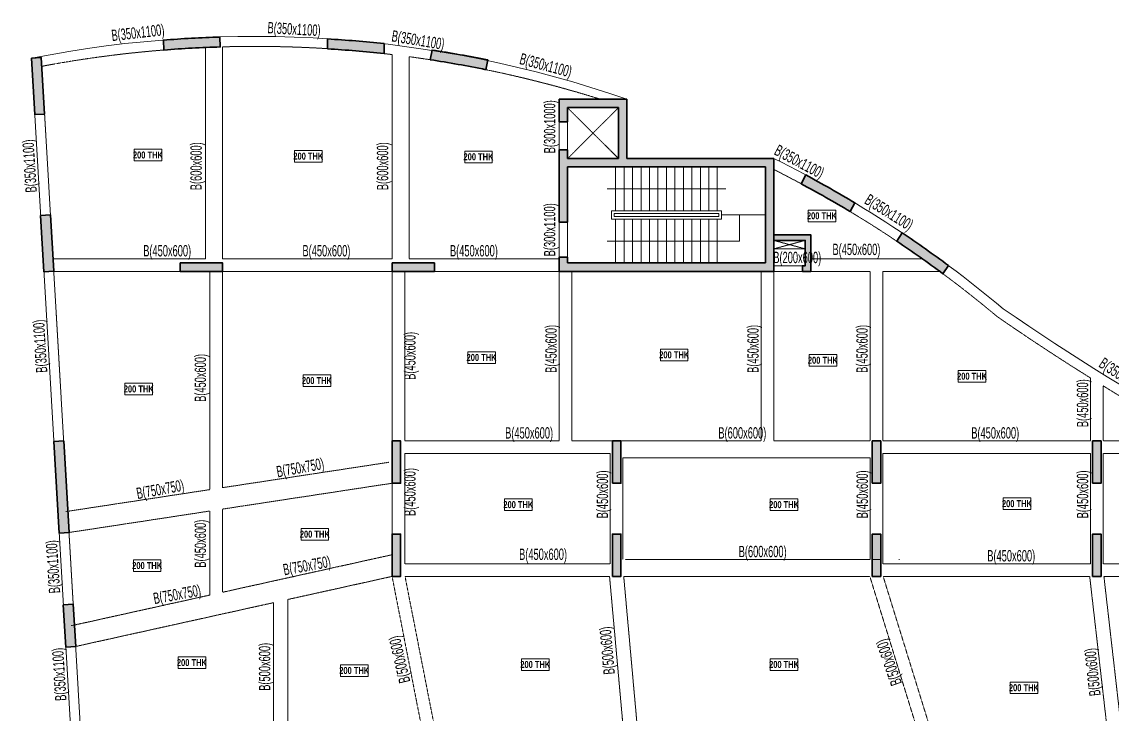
# Model space of a CAD drawing. Header units: millimetres. Extents: x 106 to 347755, y -33 to 65132.
# Drawn here: x 106 to 38710, y 40615 to 65132 of the extents above; entities that cross this region are included whole.
import ezdxf

# ---------------------------------------------------------------- set-up
doc = ezdxf.new("R2010")
doc.units = ezdxf.units.MM
doc.linetypes.add('HIDDEN', pattern=[0.375, 0.25, -0.125])
for name, color, linetype, lineweight in [('A-ANNO-DIMS', 8, 'Continuous', 15), ('A-DETL-MISC', 35, 'Continuous', 15), ('A-FLOR-IDEN', 11, 'Continuous', 9), ('A-HIDD-ABVE', 8, 'HIDDEN', 20), ('S-BEAM', 7, 'Continuous', 18), ('S-BEAM-IDEN', 2, 'Continuous', 9), ('S-COL HATCH', 9, 'Continuous', 0), ('S-COLS', 5, 'Continuous', 35)]:
    doc.layers.add(name, color=color, linetype=linetype, lineweight=lineweight)
doc.styles.add('Dim.s & Anno.(Misc.)', font='ARIALN.TTF')
doc.styles.add('Swis721 LtCn BT', font='swisscl.ttf', dxfattribs={"width": 0.9, "height": 233.355162})
doc.styles.add('Swis721 LtCn BT_B', font='', dxfattribs={"width": 0.9, "height": 246.918336})
doc.styles.get('Swis721 LtCn BT_B').set_extended_font_data('Swis721 LtCn BT', bold=True)
doc.dimstyles.new('A-GFC-100', dxfattribs={"dimscale": 100, "dimtxt": 1.75, "dimasz": 1.5, "dimexe": 1.5, "dimexo": 0, "dimgap": 1, "dimtad": 1, "dimdsep": 46, "dimtxsty": 'Dim.s & Anno.(Misc.)', "dimblk": 'ARCHTICK', "dimcen": 0, "dimdle": 1.5, "dimclrd": 256, "dimclre": 8, "dimclrt": 6, "dimazin": 2, "dimtfac": 1, "dimtix": 1, "dimtmove": 2, "dimatfit": 3, "dimfxl": 1, "dimtolj": 1, "dimlwd": -1, "dimlwe": 9, "dimarcsym": 0})

# ---------------------------------------------------------------- blocks, each defined once
blk = doc.blocks.new('_ARCHTICK')
at = {"color": 0, "linetype": 'ByBlock', "const_width": 0.15}
blk.add_lwpolyline([(-0.5, -0.5), (0.5, 0.5)], dxfattribs=at)
blk = doc.blocks.new('A$Cb7cd9481')
at = {"layer": 'S-COL HATCH', "transparency": 33554687}
h = blk.add_hatch(color=256, dxfattribs=at)
h.dxf.hatch_style = 1
h.paths.add_polyline_path([(-9681, 41101), (-9700, 41450, 0.01185), (-11697, 41341), (-11678, 40991, -0.011949)])
h = blk.add_hatch(color=256, dxfattribs=at)
h.dxf.hatch_style = 1
h.paths.add_polyline_path([(-3886, 40864), (-3886, 41216, 0.011892), (-5886, 41384), (-5886, 41033, -0.011992)])
h = blk.add_hatch(color=256, dxfattribs=at)
h.dxf.hatch_style = 1
h.paths.add_polyline_path([(-282, 40295), (-212, 40638, 0.011811), (-2182, 40990), (-2251, 40647, -0.01191)])
h = blk.add_hatch(color=256, dxfattribs=at)
h.dxf.hatch_style = 1
h.paths.add_polyline_path([(-16019, 40721), (-16368, 40700), (-16252, 38704), (-15902, 38724)])
h = blk.add_hatch(color=256, dxfattribs=at)
h.dxf.hatch_style = 1
h.paths.add_polyline_path([(9915, 37151), (4715, 37151), (4715, 39251), (2315, 39251), (2315, 38451), (2615, 38451), (2615, 38951), (4415, 38951), (4415, 37151), (2615, 37151), (2615, 37451), (2315, 37451), (2315, 34901), (2615, 34901), (2615, 36851), (9615, 36851), (9615, 33451), (2615, 33451), (2615, 33651), (2315, 33651), (2315, 33151), (9915, 33151)])
h = blk.add_hatch(color=256, dxfattribs=at)
h.dxf.hatch_style = 1
h.paths.add_polyline_path([(11046, 36567), (10880, 36258, -0.01191), (12618, 35269), (12784, 35577, 0.011811)])
h = blk.add_hatch(color=256, dxfattribs=at)
h.dxf.hatch_style = 1
h.paths.add_polyline_path([(-15694, 35157), (-16043, 35136), (-15927, 33140), (-15578, 33160)])
h = blk.add_hatch(color=256, dxfattribs=at)
h.dxf.hatch_style = 1
h.paths.add_polyline_path([(11225, 34450), (9915, 34450), (9915, 34250), (11025, 34250), (11025, 33350), (10925, 33350), (10925, 33151), (11225, 33150), (11225, 33350)])
h = blk.add_hatch(color=256, dxfattribs=at)
h.dxf.hatch_style = 1
h.paths.add_polyline_path([(14462, 34513), (14267, 34222, -0.01191), (15902, 33069), (16097, 33360, 0.011811)])
h = blk.add_hatch(color=256, dxfattribs=at)
h.dxf.hatch_style = 1
h.paths.add_polyline_path([(-11102, 33451), (-11102, 33151), (-9602, 33151), (-9602, 33451)])
h = blk.add_hatch(color=256, dxfattribs=at)
h.dxf.hatch_style = 1
h.paths.add_polyline_path([(-3600, 33451), (-3600, 33151), (-2100, 33151), (-2100, 33451)])
h = blk.add_hatch(color=256, dxfattribs=at)
h.dxf.hatch_style = 1
h.paths.add_polyline_path([(-15227, 27150), (-15577, 27130), (-15387, 23885), (-15038, 23905)])
h = blk.add_hatch(color=256, dxfattribs=at)
h.dxf.hatch_style = 1
h.paths.add_polyline_path([(-3600, 25651), (-3300, 25651), (-3300, 27151), (-3600, 27151)])
h = blk.add_hatch(color=256, dxfattribs=at)
h.dxf.hatch_style = 1
h.paths.add_polyline_path([(-3600, 25651), (-3300, 25651), (-3300, 27151), (-3600, 27151)])
h = blk.add_hatch(color=256, dxfattribs=at)
h.dxf.hatch_style = 1
h.paths.add_polyline_path([(4200, 25651), (4500, 25651), (4500, 27151), (4200, 27151)])
h = blk.add_hatch(color=256, dxfattribs=at)
h.dxf.hatch_style = 1
h.paths.add_polyline_path([(4200, 25651), (4500, 25651), (4500, 27151), (4200, 27151)])
h = blk.add_hatch(color=256, dxfattribs=at)
h.dxf.hatch_style = 1
h.paths.add_polyline_path([(13400, 25651), (13700, 25651), (13700, 27151), (13400, 27151)])
h = blk.add_hatch(color=256, dxfattribs=at)
h.dxf.hatch_style = 1
h.paths.add_polyline_path([(13400, 25651), (13700, 25651), (13700, 27151), (13400, 27151)])
h = blk.add_hatch(color=256, dxfattribs=at)
h.dxf.hatch_style = 1
h.paths.add_polyline_path([(21200, 25651), (21500, 25651), (21500, 27151), (21200, 27151)])
h = blk.add_hatch(color=256, dxfattribs=at)
h.dxf.hatch_style = 1
h.paths.add_polyline_path([(21200, 25651), (21500, 25651), (21500, 27151), (21200, 27151)])
h = blk.add_hatch(color=256, dxfattribs=at)
h.dxf.hatch_style = 1
h.paths.add_polyline_path([(-3600, 22351), (-3300, 22351), (-3300, 23851), (-3600, 23851)])
h = blk.add_hatch(color=256, dxfattribs=at)
h.dxf.hatch_style = 1
h.paths.add_polyline_path([(-3600, 22351), (-3300, 22351), (-3300, 23851), (-3600, 23851)])
h = blk.add_hatch(color=256, dxfattribs=at)
h.dxf.hatch_style = 1
h.paths.add_polyline_path([(4200, 22351), (4500, 22351), (4500, 23851), (4200, 23851)])
h = blk.add_hatch(color=256, dxfattribs=at)
h.dxf.hatch_style = 1
h.paths.add_polyline_path([(4200, 22351), (4500, 22351), (4500, 23851), (4200, 23851)])
h = blk.add_hatch(color=256, dxfattribs=at)
h.dxf.hatch_style = 1
h.paths.add_polyline_path([(13400, 22351), (13700, 22351), (13700, 23851), (13400, 23851)])
h = blk.add_hatch(color=256, dxfattribs=at)
h.dxf.hatch_style = 1
h.paths.add_polyline_path([(13400, 22351), (13700, 22351), (13700, 23851), (13400, 23851)])
h = blk.add_hatch(color=256, dxfattribs=at)
h.dxf.hatch_style = 1
h.paths.add_polyline_path([(21200, 22351), (21500, 22351), (21500, 23851), (21200, 23851)])
h = blk.add_hatch(color=256, dxfattribs=at)
h.dxf.hatch_style = 1
h.paths.add_polyline_path([(21200, 22351), (21500, 22351), (21500, 23851), (21200, 23851)])
h = blk.add_hatch(color=256, dxfattribs=at)
h.dxf.hatch_style = 1
h.paths.add_polyline_path([(-15239, 21348), (-15152, 19851), (-14802, 19871), (-14890, 21369)])
at = {"layer": 'S-COLS'}
for p, q in [((4715, 39251, 0), (2315, 39251, 0)), ((4715, 37151, 0), (4715, 39251, 0)), ((4415, 38951, 0), (2615, 38951, 0)), ((4415, 37151, 0), (4415, 38951, 0)), ((4415, 37151, 0), (2615, 37151)), ((9915, 37151), (4715, 37151, 0)), ((9915, 33151), (9915, 37151)), ((2615, 36851), (9615, 36851)), ((2615, 34901), (2615, 36851)), ((9615, 36851), (9615, 33451)), ((2315, 34901), (2615, 34901)), ((2315, 33651), (2315, 33151)), ((2615, 33651), (2315, 33651)), ((2615, 33451), (2615, 33651)), ((9615, 33451), (2615, 33451)), ((2315, 33151), (9915, 33151))]:
    blk.add_line(p, q, dxfattribs=at)
at = {"layer": 'S-COLS', "elevation": 0}
for points in [[(-9700, 41450, 0.01185), (-11697, 41341), (-11678, 40991, -0.011949), (-9681, 41101), (-9700, 41450)], [(-5886, 41384, -0.011892), (-3886, 41216), (-3886, 40864, 0.011992), (-5886, 41033), (-5886, 41384)], [(-282, 40295), (-212, 40638, 0.011811), (-2182, 40990), (-2251, 40647, -0.01191), (-282, 40295)], [(12784, 35577, 0.011811), (11046, 36567), (10880, 36258, -0.01191), (12618, 35269), (12784, 35577)], [(14462, 34513), (14267, 34222, -0.01191), (15902, 33069), (16097, 33360, 0.011811), (14462, 34513)]]:
    blk.add_lwpolyline(points, format="xyb", dxfattribs=at)
for points in [[(-16368, 40700), (-16019, 40721), (-15902, 38724), (-16252, 38704)], [(-16043, 35136), (-15694, 35157), (-15578, 33160), (-15927, 33140)], [(-11102, 33451), (-11102, 33151), (-9602, 33151), (-9602, 33451)], [(-3600, 33451), (-3600, 33151), (-2100, 33151), (-2100, 33451)], [(-15577, 27130), (-15227, 27150), (-15038, 23905), (-15387, 23885)], [(-3600, 25651), (-3300, 25651), (-3300, 27151), (-3600, 27151)], [(-3600, 25651), (-3300, 25651), (-3300, 27151), (-3600, 27151)], [(4200, 25651), (4500, 25651), (4500, 27151), (4200, 27151)], [(4200, 25651), (4500, 25651), (4500, 27151), (4200, 27151)], [(13400, 25651), (13700, 25651), (13700, 27151), (13400, 27151)], [(13400, 25651), (13700, 25651), (13700, 27151), (13400, 27151)], [(21200, 25651), (21500, 25651), (21500, 27151), (21200, 27151)], [(21200, 25651), (21500, 25651), (21500, 27151), (21200, 27151)], [(-3600, 22351), (-3300, 22351), (-3300, 23851), (-3600, 23851)], [(-3600, 22351), (-3300, 22351), (-3300, 23851), (-3600, 23851)], [(4200, 22351), (4500, 22351), (4500, 23851), (4200, 23851)], [(4200, 22351), (4500, 22351), (4500, 23851), (4200, 23851)], [(13400, 22351), (13700, 22351), (13700, 23851), (13400, 23851)], [(13400, 22351), (13700, 22351), (13700, 23851), (13400, 23851)], [(21200, 22351), (21500, 22351), (21500, 23851), (21200, 23851)], [(21200, 22351), (21500, 22351), (21500, 23851), (21200, 23851)], [(-15239, 21348), (-14890, 21369), (-14802, 19871), (-15152, 19851)]]:
    blk.add_lwpolyline(points, close=True, dxfattribs=at)
for points in [[(2615, 38951), (2615, 38451), (2315, 38451), (2315, 39251)], [(2615, 37151), (2615, 37451), (2315, 37451), (2315, 34901)], [(9915, 34450), (11225, 34450), (11225, 33350), (11225, 33150), (10925, 33151), (10925, 33350), (11025, 33350), (11025, 34250), (9915, 34250), (9915, 34450)]]:
    blk.add_lwpolyline(points, dxfattribs=at)
blk = doc.blocks.new('A$C21ee9bdd')
at = {"layer": 'A-DETL-MISC'}
for p, q in [((-5300, 0), (-5300, -1550)), ((-5000, 0), (-5000, -1550)), ((-4700, 0), (-4700, -1550)), ((-4400, 0), (-4400, -1550)), ((-4100, 0), (-4100, -1550)), ((-3800, 0), (-3800, -1550)), ((-3500, 0), (-3500, -1550)), ((-3200, 0), (-3200, -1550)), ((-2900, 0), (-2900, -1550)), ((-2600, 0), (-2600, -1550)), ((-2300, 0), (-2300, -1550)), ((-2000, 0), (-2000, -1550)), ((-1700, 0), (-1700, -1550)), ((-5300, -3400), (-5300, -1850)), ((-5000, -3400), (-5000, -1850)), ((-4700, -3400), (-4700, -1850)), ((-4400, -3400), (-4400, -1850)), ((-4100, -3400), (-4100, -1850)), ((-3800, -3400), (-3800, -1850)), ((-3500, -3400), (-3500, -1850)), ((-3200, -3400), (-3200, -1850)), ((-2900, -3400), (-2900, -1850)), ((-2600, -3400), (-2600, -1850)), ((-2300, -3400), (-2300, -1850)), ((-2000, -3400), (-2000, -1850)), ((-1700, -3400), (-1700, -1850)), ((-1550, -1700), (0, -1700))]:
    blk.add_line(p, q, dxfattribs=at)
for points in [[(-1550, -1550), (-1550, -1850), (-5450, -1850), (-5450, -1550)], [(-1650, -1650), (-1650, -1750), (-5350, -1750), (-5350, -1650)]]:
    blk.add_lwpolyline(points, close=True, dxfattribs=at)
at = {"layer": 'A-ANNO-DIMS', "ltscale": 500}
for points in [[(-1400, -775), (-5600, -775)], [(-1700, -2625), (-912, -2625), (-912, -1700)], [(-5600, -2625), (-1700, -2625)]]:
    blk.add_leader(points, dimstyle='A-GFC-100', override={"dimasz": 0.002, "dimtad": 0, "dimfxl": 0.18, "dimarcsym": 1}, dxfattribs=at)

msp = doc.modelspace()

# ---------------------------------------------------------------- linework, layer by layer
at = {"layer": 'A-FLOR-IDEN', "color": 8, "flags": 128}
for points in [[(5060.3, 60617.5), (5060.3, 60205.6), (4082.8, 60205.6), (4082.8, 60617.5)], [(5060.3, 60617.5), (5060.3, 60205.6), (4082.8, 60205.6), (4082.8, 60617.5)], [(10738.8, 60576.5), (10738.8, 60164.6), (9761.3, 60164.6), (9761.3, 60576.5)], [(10738.8, 60576.5), (10738.8, 60164.6), (9761.3, 60164.6), (9761.3, 60576.5)], [(16762.8, 60555.5), (16762.8, 60143.6), (15785.3, 60143.6), (15785.3, 60555.5)], [(16762.8, 60555.5), (16762.8, 60143.6), (15785.3, 60143.6), (15785.3, 60555.5)], [(28922.3, 58466.1), (28922.3, 58054.3), (27944.8, 58054.3), (27944.8, 58466.1)], [(28922.3, 58466.1), (28922.3, 58054.3), (27944.8, 58054.3), (27944.8, 58466.1)], [(16870.8, 53449.6), (16870.8, 53037.8), (15893.3, 53037.8), (15893.3, 53449.6)], [(16870.8, 53449.6), (16870.8, 53037.8), (15893.3, 53037.8), (15893.3, 53449.6)], [(28955.3, 53348.6), (28955.3, 52936.8), (27977.8, 52936.8), (27977.8, 53348.6)], [(28955.3, 53348.6), (28955.3, 52936.8), (27977.8, 52936.8), (27977.8, 53348.6)], [(11042.8, 52630.6), (11042.8, 52218.8), (10065.3, 52218.8), (10065.3, 52630.6)], [(11042.8, 52630.6), (11042.8, 52218.8), (10065.3, 52218.8), (10065.3, 52630.6)], [(34237.8, 52784.1), (34237.8, 52372.3), (33260.3, 52372.3), (33260.3, 52784.1)], [(34237.8, 52784.1), (34237.8, 52372.3), (33260.3, 52372.3), (33260.3, 52784.1)], [(4735.3, 52333.6), (4735.3, 51921.8), (3757.8, 51921.8), (3757.8, 52333.6)], [(4735.3, 52333.6), (4735.3, 51921.8), (3757.8, 51921.8), (3757.8, 52333.6)], [(35826.8, 48272.6), (35826.8, 47860.8), (34849.3, 47860.8), (34849.3, 48272.6)], [(35826.8, 48272.6), (35826.8, 47860.8), (34849.3, 47860.8), (34849.3, 48272.6)], [(18173.3, 48237.1), (18173.3, 47825.3), (17195.8, 47825.3), (17195.8, 48237.1)], [(18173.3, 48237.1), (18173.3, 47825.3), (17195.8, 47825.3), (17195.8, 48237.1)], [(27581.8, 48237.1), (27581.8, 47825.3), (26604.3, 47825.3), (26604.3, 48237.1)], [(27581.8, 48237.1), (27581.8, 47825.3), (26604.3, 47825.3), (26604.3, 48237.1)], [(10968.3, 47190.6), (10968.3, 46778.8), (9990.8, 46778.8), (9990.8, 47190.6)], [(10968.3, 47190.6), (10968.3, 46778.8), (9990.8, 46778.8), (9990.8, 47190.6)], [(5032.5, 46079.3), (5032.5, 45667.4), (4055, 45667.4), (4055, 46079.3)], [(5032.5, 46079.3), (5032.5, 45667.4), (4055, 45667.4), (4055, 46079.3)], [(6616.3, 42644.1), (6616.3, 42232.3), (5638.8, 42232.3), (5638.8, 42644.1)], [(6616.3, 42644.1), (6616.3, 42232.3), (5638.8, 42232.3), (5638.8, 42644.1)], [(18774.3, 42577.1), (18774.3, 42165.3), (17796.8, 42165.3), (17796.8, 42577.1)], [(18774.3, 42577.1), (18774.3, 42165.3), (17796.8, 42165.3), (17796.8, 42577.1)], [(27581.8, 42577.1), (27581.8, 42165.3), (26604.3, 42165.3), (26604.3, 42577.1)], [(27581.8, 42577.1), (27581.8, 42165.3), (26604.3, 42165.3), (26604.3, 42577.1)], [(12363.3, 42364.1), (12363.3, 41952.3), (11385.8, 41952.3), (11385.8, 42364.1)], [(12363.3, 42364.1), (12363.3, 41952.3), (11385.8, 41952.3), (11385.8, 42364.1)], [(36072.8, 41754.6), (36072.8, 41342.8), (35095.3, 41342.8), (35095.3, 41754.6)], [(36072.8, 41754.6), (36072.8, 41342.8), (35095.3, 41342.8), (35095.3, 41754.6)]]:
    msp.add_lwpolyline(points, close=True, dxfattribs=at)
at = {"layer": 'A-FLOR-IDEN', "color": 8, "elevation": 0, "flags": 128}
msp.add_lwpolyline([(23691.3, 53541.7), (23691.3, 53129.9), (22713.8, 53129.9), (22713.8, 53541.7)], close=True, dxfattribs=at)
msp.add_lwpolyline([(23691.3, 53541.7), (23691.3, 53129.9), (22713.8, 53129.9), (22713.8, 53541.7)], close=True, dxfattribs=at)
at = {"layer": 'A-HIDD-ABVE', "linetype": 'HIDDEN'}
for p, q in [((19429.5, 62093.4, 0), (21229.5, 60293.4, 0)), ((19429.5, 60293.4, 0), (21229.5, 62093.4, 0)), ((26729.5, 57392.3, 0), (27839.5, 57092.3, 0)), ((26729.5, 57092.3, 0), (27839.5, 57392.3, 0))]:
    msp.add_line(p, q, dxfattribs=at)
at = {"layer": 'S-BEAM', "linetype": 'HIDDEN'}
for p, q in [((13215.2, 56742.3, 0), (13215.2, 63972.7, 0)), ((19129.5, 61592.3, 0), (19129.5, 60592.3, 0)), ((19129.5, 58042.3, 0), (19129.5, 56792.3, 0)), ((1211.3, 56742.3), (6612.8, 56742.3)), ((7212.8, 56742.3), (13215.2, 56742.3)), ((13815.2, 56742.3), (19129.5, 56742.3)), ((26729.5, 56492.3, 0), (27739.7, 56492.3, 0)), ((28058.5, 56742.3, 0), (31985, 56742.3, 0)), ((1237.6, 56292.3), (14181.9, 56292.3)), ((6763.2, 48567.5, 0), (6763.2, 56293.4, 0)), ((7213.2, 48636.1, 0), (7213.2, 56293.4, 0)), ((13215.2, 50292.3, 0), (13215.2, 56292.3, 0)), ((13665.2, 50292.3, 0), (13665.2, 56292.3, 0)), ((13665.2, 56292.3), (19129.5, 56292.3, 0)), ((19129.5, 50292.3, 0), (19129.5, 56292.3, 0)), ((19579.5, 50292.3, 0), (19579.5, 56292.3, 0)), ((26279.5, 50292.3, 0), (26279.5, 56292.3, 0)), ((26729.5, 56292.3, 0), (30140.2, 56292.3)), ((26729.5, 50292.3, 0), (26729.5, 56292.3, 0)), ((30140.2, 50292.3), (30140.2, 56293.4, 0)), ((30590.2, 56292.3), (32607.6, 56292.3)), ((30590.2, 50292.3), (30590.2, 56292.3, 0)), ((37940.2, 50292.3), (37940.2, 52520.9, 0)), ((38390.2, 50292.3), (38390.2, 52241.6)), ((13665.2, 50292.3), (19129.5, 50292.3)), ((19579.5, 50292.3), (26279.5, 50292.3)), ((26729.5, 50292.3), (30140.2, 50292.3)), ((30590.2, 50292.3), (37940.2, 50292.3)), ((38390.2, 50292.3), (41720.8, 50292.3)), ((13665.2, 45942.3, 0), (13665.2, 49842.3, 0)), ((13665.2, 49842.3), (20940.2, 49842.3)), ((20940.2, 45942.3), (20940.2, 49842.3)), ((30590.2, 49842.3), (37940.2, 49842.3)), ((30590.2, 45942.3), (30590.2, 49842.3)), ((37940.2, 45942.3), (37940.2, 49842.3)), ((38390.2, 49842.3), (42542.1, 49842.3)), ((38390.2, 45942.3), (38390.2, 49842.3)), ((7213.2, 48636.1, 0), (13101.6, 49534.8, 0)), ((13215.2, 46242.3, 0), (13215.2, 49542.3, 0)), ((21390.2, 46092.3), (21390.2, 49692.3)), ((21390.2, 49692.3), (30140.2, 49692.3)), ((30140.2, 46092.3), (30140.2, 49692.3)), ((7212.8, 47877.4, 0), (13214.7, 48793.4, 0)), ((1663.7, 47789.2), (6763.2, 48567.5, 0)), ((7213.2, 44932.9, 0), (7213.2, 47877.5, 0)), ((1776.9, 47047.8), (6763.2, 47808.8, 0)), ((6763.2, 44833.3, 0), (6763.2, 47808.8, 0)), ((7212.8, 44932.8, 0), (13214.7, 46261.6, 0)), ((20940.2, 45942.3), (13665.2, 45942.3)), ((21465.2, 46092.3), (30140.2, 46092.3)), ((30214.7, 46092.3), (30515.2, 46092.3)), ((37940.2, 45942.3), (30590.2, 45942.3)), ((31161.5, 46092.3), (31181.9, 46092.3)), ((38390.2, 45942.3), (49156, 45942.3)), ((9019.3, 45329.2), (9019.3, 45332.8)), ((9469.3, 45428.6), (9469.3, 45432.4)), ((9519.3, 44675.3, 0), (13214.7, 45493.5, 0)), ((14419.3, 39342.3), (13215.2, 45492.3, 0)), ((14860.9, 39428.8), (13673.5, 45493.5, 0)), ((20914.3, 45492.3), (13673.7, 45492.3)), ((20914.3, 45492.3, 0), (21470.3, 39319.9, 0)), ((21416.2, 45493.5, 0), (21968.3, 39364.7, 0)), ((21416.3, 45492.3), (30130, 45492.3)), ((30130, 45492.3, 0), (32054.4, 39275.7)), ((37913.7, 45492.3), (30601.1, 45492.3)), ((30601.1, 45492.3, 0), (32484.3, 39408.8)), ((38620.9, 39313.8), (37913.7, 45492.3, 0)), ((39117.7, 39370.7), (38416.8, 45493.5, 0)), ((42111.7, 45492.3), (38416.9, 45492.3)), ((1850.6, 43745.7, 0), (6763.2, 44833.3, 0)), ((2012.7, 43013.4, 0), (9019.3, 44564.6, 0)), ((9019.3, 39342.3), (9019.3, 44564.6)), ((9519.3, 39342.3), (9519.3, 44675.3))]:
    msp.add_line(p, q, dxfattribs=at)
at = {"layer": 'S-BEAM'}
for p, q in [((19429.5, 61592.3, 0), (19429.5, 60592.3, 0)), ((19429.5, 58042.3, 0), (19429.5, 56792.3, 0)), ((26729.5, 57092.3, 0), (27839.5, 57092.3, 0))]:
    msp.add_line(p, q, dxfattribs=at)
at = {"layer": 'S-BEAM', "ltscale": 250000, "elevation": 0}
for points in [[(21529.5, 62393.4, 0.1331416), (446.5, 63842.7), (3642.2, 9068.3)], [(66969.7, 41505.7, -0.1044195), (34852.7, 54970.7, 0.059137), (26729.5, 60293.4, 0.059137)]]:
    msp.add_lwpolyline(points, format="xyb", dxfattribs=at)
at = {"layer": 'S-BEAM', "linetype": 'HIDDEN', "elevation": 0}
for points in [[(6612.8, 56742.3), (6612.8, 64223.6, 0.0357696), (813.8, 63556.8), (1211.3, 56742.3)], [(13215.2, 63972.7, 0.0368052), (7212.8, 64245.2), (7212.8, 56742.3)], [(20579.3, 62393.4, 0.0424826), (13815.2, 63896.5), (13815.2, 56742.3)], [(30140.2, 57975.6, 0.0239865), (26729.5, 59902.1, 0.0235626)], [(31985, 56742.3, 0.0135836), (30140.2, 57975.6, 0.0103147)], [(37940.2, 52520.9, -0.0116696), (34640.1, 54692.1, 0.0158354), (32607.6, 56292.3, 0.0158354)], [(41720.8, 50292.3, -0.0114004), (38390.2, 52241.6)]]:
    msp.add_lwpolyline(points, format="xyb", dxfattribs=at)
msp.add_lwpolyline([(1237.6, 56292.3), (2226.5, 39342.3)], dxfattribs=at)

# ---------------------------------------------------------------- block references
at = {"layer": 'S-BEAM'}
msp.add_blockref('A$Cb7cd9481', (16815, 23142.3), dxfattribs=at)
at = {"layer": 'S-BEAM-IDEN'}
msp.add_blockref('A$C21ee9bdd', (26429.5, 59993.4, 0), dxfattribs=at)

# ---------------------------------------------------------------- texts
at = {"layer": 'A-FLOR-IDEN', "color": 1, "char_height": 246.92, "width": 1155, "attachment_point": 2, "line_spacing_factor": 0.964267, "style": 'Swis721 LtCn BT_B'}
for insert in [(4571.5, 60539.4), (4571.5, 60539.4), (10250, 60498.4), (10250, 60498.4), (16274, 60477.4), (16274, 60477.4), (28433.5, 58388.1), (28433.5, 58388.1), (16382, 53371.6), (16382, 53371.6), (23202.5, 53463.7), (23202.5, 53463.7), (28466.5, 53270.6), (28466.5, 53270.6), (10554, 52552.6), (10554, 52552.6), (33749, 52706.1), (33749, 52706.1), (4246.5, 52255.6), (4246.5, 52255.6), (17684.5, 48159.1), (17684.5, 48159.1), (27093, 48159.1), (27093, 48159.1), (35338, 48194.6), (35338, 48194.6), (10479.5, 47112.6), (10479.5, 47112.6), (4543.8, 46001.2), (4543.8, 46001.2), (6127.5, 42566.1), (6127.5, 42566.1), (18285.5, 42499.1), (18285.5, 42499.1), (27093, 42499.1), (27093, 42499.1), (11874.5, 42286.1), (11874.5, 42286.1), (35584, 41676.6), (35584, 41676.6)]:
    msp.add_mtext('200 THK', dxfattribs=dict(at, insert=insert))
at = {"layer": 'S-BEAM-IDEN', "style": 'Swis721 LtCn BT', "width": 0.8}
for s, rotation, p in [('B(350x1100)', 6.47905, (3304.7, 64447.5)), ('B(350x1100)', 356.84056, (8797.3, 64727.9)), ('B(350x1100)', 350.68539, (13177.2, 64442.7)), ('B(350x1100)', 345.05471, (17700.2, 63644.9)), ('B(300x1000)', 90, (18992.4, 60476.8, 0)), ('B(350x1100)', 93.60442, (639.4, 59100.4, 0)), ('B(600x600)', 90, (6475.7, 59170.4)), ('B(600x600)', 90, (13078, 59170.4, 0)), ('B(350x1100)', 331.79745, (26711.4, 60450.1)), ('B(300x1100)', 90, (18992.4, 56829, 0)), ('B(350x1100)', 327.98337, (29908.7, 58718.1)), ('B(450x600)', 360, (4405, 56825.6)), ('B(450x600)', 360, (10042.6, 56825.6)), ('B(450x600)', 360, (15265.1, 56825.6)), ('B(450x600)', 360, (28807.2, 56873.8, 0)), ('B(200x600)', 360, (26712.2, 56588.4, 0)), ('B(350x1100)', 93.60442, (1011.7, 52720.7, 0)), ('B(450x600)', 90, (14044.8, 52455.9)), ('B(450x600)', 90, (19042.7, 52703, 0)), ('B(450x600)', 90, (26192.7, 52703, 0)), ('B(450x600)', 90, (30053.3, 52703, 0)), ('B(450x600)', 90, (6626.1, 51674.8, 0)), ('B(350x1100)', 326.35712, (38204, 52935.5)), ('B(450x600)', 90, (37860.3, 50779.6, 0)), ('B(450x600)', 360, (17219.3, 50375.6)), ('B(600x600)', 360, (24767.5, 50375.6)), ('B(450x600)', 360, (33721.1, 50375.6)), ('B(750x750)', 10.40952, (9163.1, 48997.7)), ('B(450x600)', 90, (14044.8, 47635.1)), ('B(450x600)', 90, (20860.3, 47550.1, 0)), ('B(450x600)', 90, (30060.3, 47550.1, 0)), ('B(450x600)', 90, (37860.3, 47550.1, 0)), ('B(750x750)', 10.40952, (4206.1, 48229.2)), ('B(450x600)', 90, (6626.1, 45804.8, 0)), ('B(350x1100)', 93.60442, (1467.4, 44909, 0)), ('B(450x600)', 360, (17711.9, 46078.3)), ('B(600x600)', 360, (25486.8, 46175.6)), ('B(450x600)', 360, (34287.8, 46025.6)), ('B(750x750)', 10.40952, (9399.1, 45529.2, 0)), ('B(750x750)', 10.40952, (4803.7, 44510, 0)), ('B(500x600)', 95.07956, (21103.4, 42039, 0)), ('B(500x600)', 103.06395, (13863.3, 41770.5)), ('B(500x600)', 109.17734, (31271.2, 41714.3, 0)), ('B(350x1100)', 93.60442, (1689.7, 41099.6, 0)), ('B(500x600)', 90, (8901.8, 41444.9)), ('B(500x600)', 96.26123, (38301.7, 41283.2, 0))]:
    msp.add_text(s, height=400, rotation=rotation, dxfattribs=at).set_placement(p)

doc.saveas('drawing.dxf')
